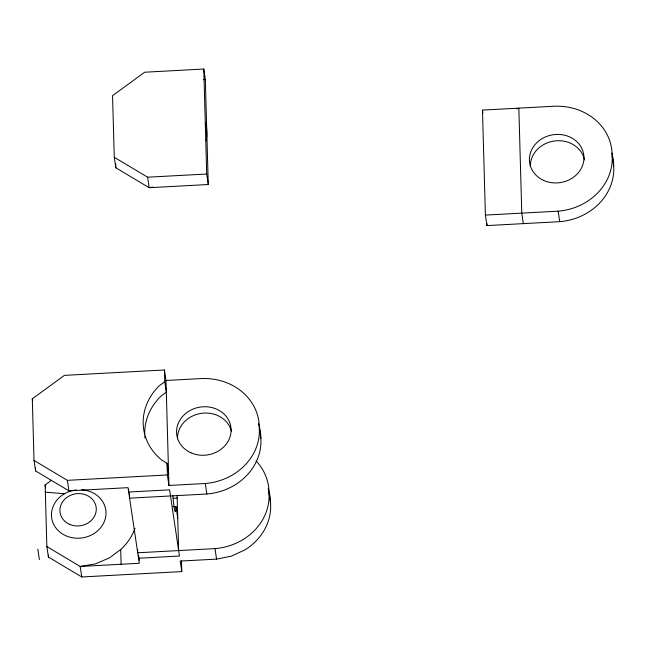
<?xml version="1.0" encoding="UTF-8"?>
<svg xmlns="http://www.w3.org/2000/svg" width="646" height="646" viewBox="0 0 646 646"><rect width="100%" height="100%" fill="white"/><g stroke="black" fill="none" stroke-linecap="round" stroke-linejoin="round"><path stroke-width="0.97" d="M172.991 506.69L175.987 506.529L175.817 509.839A41.021 2.027 86.9 0 1 172.829 495.716M51.567 480.236L45.139 484.928L46.859 546.548L80.201 566.461L139.294 563.28L128.021 487.665L68.92 490.847L35.587 470.934L34.02 460.428L32.3 398.8L64.422 375.366L164.431 369.972L164.762 381.657L159.441 385.638A59.254 52.431 -8.5 0 0 161.516 459.871L167.039 463.279L168.606 473.776M516.962 108.819L518.843 108.148L521.774 213.123L523.341 223.629M46.859 546.548L48.426 557.054L81.767 576.967L181.776 571.581L180.21 561.075L216.571 559.121L231.276 556.174L244.753 549.972A57.462 50.856 -8.4 0 0 270.569 503.638L269.002 493.14A57.462 50.84 -8.5 0 0 256.066 460.945M152.981 187.049L149.169 187.703L115.836 167.79L114.269 157.285L112.549 95.656L144.672 72.215L203.773 69.033L205.339 79.539L208.27 184.514L149.169 187.703L147.611 177.198L114.269 157.285M203.425 79.636L205.339 79.539M482.473 110.103L555.205 106.186A57.462 50.84 -8.5 0 1 612.133 155.686L613.7 166.192A57.462 50.856 -8.4 0 1 559.711 221.667L486.971 225.591L485.404 215.086L482.473 110.103L482.901 112.969M147.611 177.198L206.704 174.016L208.27 184.514M485.404 215.086L558.144 211.169A57.462 50.84 -8.5 0 0 612.133 155.686M164.431 369.972L165.998 380.478L202.368 378.516A57.462 50.84 -8.5 0 1 259.288 428.023L260.855 438.521A57.462 50.856 -8.4 0 1 206.865 494.004L129.588 498.163M34.02 460.428L67.354 480.341L167.362 474.955L168.929 485.461L205.299 483.499A57.462 50.84 -8.5 0 0 259.288 428.023M173.185 498.3L177.174 498.082M269.002 493.14A57.462 50.84 -8.5 0 1 215.005 548.615L137.727 552.782L137.646 549.811M45.341 492.171L64.511 493.73M558.144 211.169L559.711 221.667M205.299 483.499L206.865 494.004M215.005 548.615L216.571 559.121M164.762 381.657L166.329 392.154L161.007 396.143A59.254 52.431 -8.5 0 0 144.736 434.193M175.987 506.529L177.739 518.27M67.354 480.341L68.92 490.847M81.767 576.967L80.201 566.461L95.447 563.853L109.554 557.837L121.553 548.842A59.254 52.431 -8.5 0 0 134.998 528.291M32.3 398.8L32.583 400.714M45.139 484.928L45.567 487.787M37.831 549.092L39.398 559.597M486.914 223.589L486.971 225.591M203.773 69.033L206.704 174.016M181.478 560.873L181.776 571.581M177.093 495.199L178.643 550.578M165.998 380.478L168.929 485.461M167.039 463.279L167.362 474.955M139.132 557.337L139.213 560.308M129.45 493.213L129.531 496.185M128.586 489.103L128.667 492.034L169.583 489.829L179.459 556.036L138.543 558.241L138.462 555.14M115.723 163.809L115.836 167.79M120.697 549.48L121.109 564.265M48.377 555.067L48.426 557.054M35.506 467.954L35.587 470.934M268.138 488.699A57.462 50.832 -8.4 0 1 270.569 503.638M81.622 489.765A27.35 24.201 -8.5 0 1 101.785 526.215A27.35 24.201 -8.5 0 1 55.451 527.354A27.35 24.201 -8.5 0 1 76.285 489.894M258.432 423.582A57.462 50.832 -8.4 0 1 260.855 438.521M177.497 438.779A27.35 24.201 -8.5 0 1 201.552 413.327A27.35 24.201 -8.5 0 1 231.446 431.358M145.011 438.093A59.254 52.431 -8.5 0 1 144.833 436.139M530.342 166.45A27.35 24.201 -8.5 0 1 554.898 140.933A27.35 24.201 -8.5 0 1 584.485 159.909M611.851 153.054A57.462 50.832 -8.4 0 1 613.7 166.192M205.501 122.312A59.254 52.431 -8.5 0 1 206.211 140.876M190.78 452.725A27.35 24.201 -8.5 0 0 231.106 429.542A27.35 24.201 -8.5 0 0 189.609 410.759A27.35 24.201 -8.5 0 0 190.78 452.725M69.405 524.253A18.233 16.134 -8.5 0 0 96.286 508.79A18.233 16.134 -8.5 0 0 68.621 496.273A18.233 16.134 -8.5 0 0 69.405 524.253M543.625 180.395A27.35 24.201 -8.5 0 0 583.952 157.204A27.35 24.201 -8.5 0 0 542.454 138.43A27.35 24.201 -8.5 0 0 543.625 180.395"/></g></svg>
